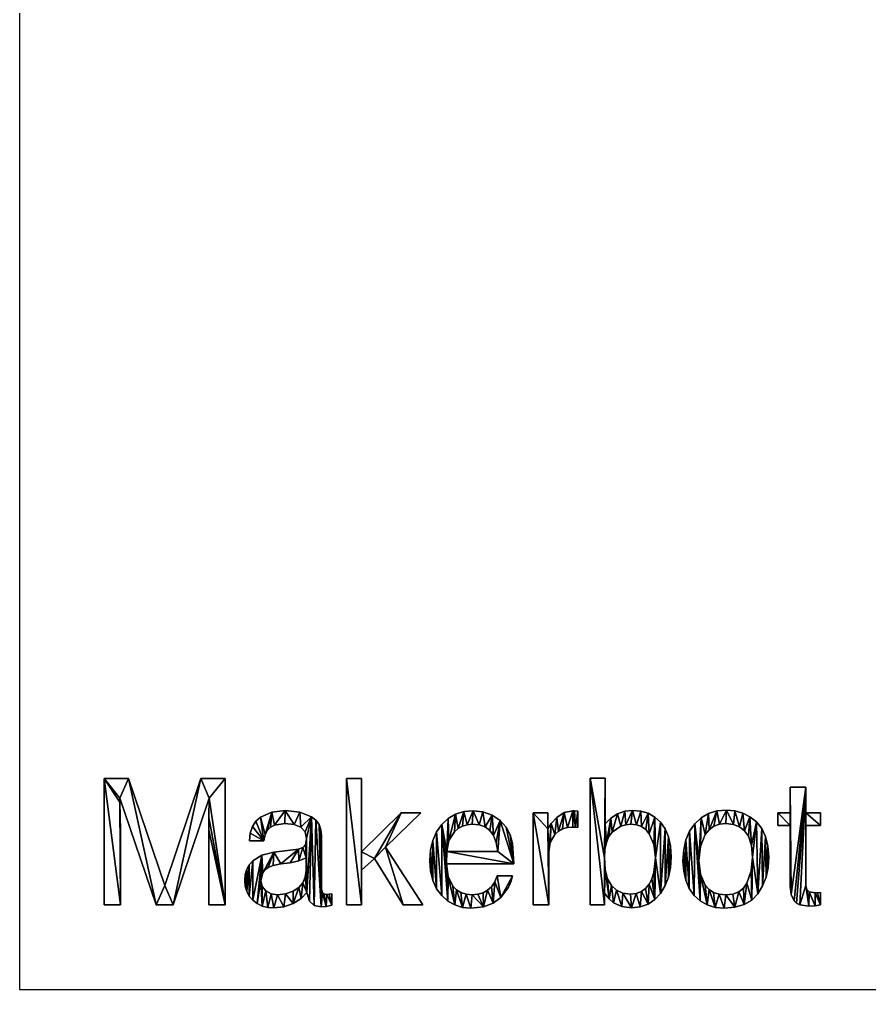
# Model space of a CAD drawing. Extents: x 12 to 260, y 24 to 184.
# Drawn here: x 11.6 to 75.3, y 24 to 96.7 of the extents above; entities that cross this region are included whole.
import ezdxf

# ---------------------------------------------------------------- set-up
doc = ezdxf.new("R2010")
doc.units = 0
doc.layers.get('0').update_dxf_attribs({"color": 13, "linetype": 'CONTINUOUS'})

# ---------------------------------------------------------------- blocks, each defined once
blk = doc.blocks.new('BUILD_BOX')
for p, q in [((0, 160.02), (0, 0)), ((0, 160.02, 149.86), (0, 0, 149.86)), ((0, 0), (248.92, 0)), ((0, 0), (0, 0, 149.86)), ((0, 0, 149.86), (248.92, 0, 149.86))]:
    blk.add_line(p, q)
at = {"color": 254}
mesh = blk.add_polyface(dxfattribs=at)
corners = [(248.92, 0), (0, 160.02), (0, 0), (248.92, 160.02)]
mesh.append_faces([[corners[k] for k in face] for face in [(0, 1, 2), (1, 0, 3)]], dxfattribs={"vtx0": -1, "color": 254})
blk = doc.blocks.new('MAKERBOT_REPLICATOR_2X')
at = {"color": 178}
for p, q in [((0, 9.464, 0.051), (1.836, 9.464, 0.051)), ((0, 0, 0.051), (0, 9.464, 0.051)), ((1.836, 9.464, 0.051), (4.555, 1.462, 0.051)), ((4.555, 1.462, 0.051), (7.254, 9.464, 0.051)), ((7.254, 9.464, 0.051), (9.071, 9.464, 0.051)), ((9.071, 9.464, 0.051), (9.071, 0, 0.051)), ((18.181, 9.464, 0.051), (19.296, 9.464, 0.051)), ((18.181, 0, 0.051), (18.181, 9.464, 0.051)), ((19.296, 9.464, 0.051), (19.296, 3.969, 0.051)), ((36.446, 9.496, 0.051), (37.573, 9.496, 0.051)), ((36.446, 0, 0.051), (36.446, 9.496, 0.051)), ((37.573, 9.496, 0.051), (37.573, 6.062, 0.051)), ((51.444, 8.826, 0.051), (52.617, 8.826, 0.051)), ((51.444, 6.9, 0.051), (51.444, 8.826, 0.051)), ((52.617, 8.826, 0.051), (52.617, 6.9, 0.051)), ((3.911, 0, 0.051), (1.192, 7.982, 0.051)), ((1.192, 7.982, 0.051), (1.192, 7.692, 0.051)), ((7.879, 7.982, 0.051), (5.18, 0, 0.051)), ((11.379, 6.27, 0.051), (11.729, 6.568, 0.051)), ((15.552, 6.604, 0.051), (15.882, 6.34, 0.051)), ((19.296, 3.969, 0.051), (22.272, 6.9, 0.051)), ((23.754, 6.9, 0.051), (21.112, 4.317, 0.051)), ((22.272, 6.9, 0.051), (23.754, 6.9, 0.051)), ((25.805, 6.471, 0.051), (26.36, 6.795, 0.051)), ((26.36, 6.795, 0.051), (26.984, 6.99, 0.051)), ((26.984, 6.99, 0.051), (27.677, 7.055, 0.051)), ((27.677, 7.055, 0.051), (28.401, 6.968, 0.051)), ((28.401, 6.968, 0.051), (29.101, 6.71, 0.051)), ((29.101, 6.71, 0.051), (29.708, 6.315, 0.051)), ((32.174, 6.9, 0.051), (33.276, 6.9, 0.051)), ((32.174, 0, 0.051), (32.174, 6.9, 0.051)), ((33.276, 6.9, 0.051), (33.276, 5.708, 0.051)), ((33.51, 6.094, 0.051), (33.94, 6.555, 0.051)), ((33.94, 6.555, 0.051), (34.508, 6.93, 0.051)), ((34.508, 6.93, 0.051), (35.157, 7.055, 0.051)), ((35.157, 7.055, 0.051), (35.267, 7.048, 0.051)), ((35.267, 7.048, 0.051), (35.531, 7.022, 0.051)), ((35.531, 7.022, 0.051), (35.531, 5.798, 0.051)), ((37.99, 6.5, 0.051), (38.482, 6.82, 0.051)), ((38.482, 6.82, 0.051), (39.033, 7.015, 0.051)), ((39.033, 7.015, 0.051), (39.629, 7.08, 0.051)), ((39.629, 7.08, 0.051), (40.242, 7.025, 0.051)), ((40.242, 7.025, 0.051), (40.795, 6.859, 0.051)), ((40.795, 6.859, 0.051), (41.288, 6.582, 0.051)), ((41.288, 6.582, 0.051), (41.719, 6.195, 0.051)), ((44.766, 6.52, 0.051), (45.321, 6.842, 0.051)), ((45.321, 6.842, 0.051), (45.951, 7.035, 0.051)), ((45.951, 7.035, 0.051), (46.657, 7.1, 0.051)), ((46.657, 7.1, 0.051), (47.298, 7.044, 0.051)), ((47.298, 7.044, 0.051), (47.888, 6.877, 0.051)), ((47.888, 6.877, 0.051), (48.426, 6.6, 0.051)), ((48.426, 6.6, 0.051), (48.912, 6.211, 0.051)), ((50.51, 5.953, 0.051), (50.51, 6.9, 0.051)), ((50.51, 6.9, 0.051), (51.444, 6.9, 0.051)), ((52.617, 6.9, 0.051), (53.719, 6.9, 0.051)), ((53.719, 6.9, 0.051), (53.719, 5.953, 0.051)), ((10.965, 5.383, 0.051), (11.124, 5.875, 0.051)), ((11.124, 5.875, 0.051), (11.379, 6.27, 0.051)), ((12.772, 5.966, 0.051), (12.483, 5.813, 0.051)), ((13.549, 6.088, 0.051), (12.772, 5.966, 0.051)), ((14.244, 6.021, 0.051), (13.549, 6.088, 0.051)), ((14.757, 5.821, 0.051), (14.244, 6.021, 0.051)), ((15.073, 5.472, 0.051), (14.757, 5.821, 0.051)), ((15.882, 6.34, 0.051), (16.118, 6.011, 0.051)), ((16.118, 6.011, 0.051), (16.259, 5.618, 0.051)), ((24.925, 5.46, 0.051), (25.319, 6.017, 0.051)), ((25.319, 6.017, 0.051), (25.805, 6.471, 0.051)), ((26.872, 5.899, 0.051), (26.553, 5.719, 0.051)), ((27.223, 6.007, 0.051), (26.872, 5.899, 0.051)), ((27.607, 6.043, 0.051), (27.223, 6.007, 0.051)), ((28.124, 5.991, 0.051), (27.607, 6.043, 0.051)), ((28.562, 5.834, 0.051), (28.124, 5.991, 0.051)), ((28.92, 5.572, 0.051), (28.562, 5.834, 0.051)), ((29.708, 6.315, 0.051), (30.151, 5.818, 0.051)), ((30.151, 5.818, 0.051), (30.441, 5.252, 0.051)), ((33.276, 5.708, 0.051), (33.51, 6.094, 0.051)), ((35.151, 5.831, 0.051), (34.738, 5.795, 0.051)), ((35.341, 5.824, 0.051), (35.151, 5.831, 0.051)), ((35.531, 5.798, 0.051), (35.341, 5.824, 0.051)), ((37.573, 6.062, 0.051), (37.99, 6.5, 0.051)), ((38.75, 5.897, 0.051), (38.105, 5.457, 0.051)), ((39.109, 6.007, 0.051), (38.75, 5.897, 0.051)), ((39.493, 6.043, 0.051), (39.109, 6.007, 0.051)), ((39.92, 5.998, 0.051), (39.493, 6.043, 0.051)), ((40.291, 5.864, 0.051), (39.92, 5.998, 0.051)), ((40.608, 5.641, 0.051), (40.291, 5.864, 0.051)), ((41.719, 6.195, 0.051), (42.07, 5.699, 0.051)), ((43.9, 5.509, 0.051), (44.287, 6.069, 0.051)), ((44.287, 6.069, 0.051), (44.766, 6.52, 0.051)), ((45.707, 5.885, 0.051), (45.357, 5.632, 0.051)), ((46.13, 6.038, 0.051), (45.707, 5.885, 0.051)), ((46.625, 6.088, 0.051), (46.13, 6.038, 0.051)), ((47.18, 6.029, 0.051), (46.625, 6.088, 0.051)), ((47.646, 5.85, 0.051), (47.18, 6.029, 0.051)), ((48.024, 5.552, 0.051), (47.646, 5.85, 0.051)), ((48.912, 6.211, 0.051), (49.315, 5.714, 0.051)), ((51.444, 5.953, 0.051), (50.51, 5.953, 0.051)), ((53.719, 5.953, 0.051), (52.617, 5.953, 0.051)), ((10.901, 4.793, 0.051), (10.965, 5.383, 0.051)), ((12.085, 5.262, 0.051), (11.983, 4.793, 0.051)), ((12.26, 5.599, 0.051), (12.085, 5.262, 0.051)), ((12.483, 5.813, 0.051), (12.26, 5.599, 0.051)), ((15.179, 4.961, 0.051), (15.073, 5.472, 0.051)), ((24.643, 4.824, 0.051), (24.925, 5.46, 0.051)), ((26.267, 5.467, 0.051), (25.853, 4.812, 0.051)), ((26.553, 5.719, 0.051), (26.267, 5.467, 0.051)), ((29.198, 5.206, 0.051), (28.92, 5.572, 0.051)), ((29.409, 4.679, 0.051), (29.198, 5.206, 0.051)), ((33.804, 5.267, 0.051), (33.452, 4.66, 0.051)), ((34.065, 5.513, 0.051), (33.804, 5.267, 0.051)), ((34.376, 5.69, 0.051), (34.065, 5.513, 0.051)), ((34.738, 5.795, 0.051), (34.376, 5.69, 0.051)), ((37.844, 5.116, 0.051), (37.658, 4.681, 0.051)), ((38.105, 5.457, 0.051), (37.844, 5.116, 0.051)), ((40.869, 5.328, 0.051), (40.608, 5.641, 0.051)), ((42.07, 5.699, 0.051), (42.321, 5.099, 0.051)), ((42.321, 5.099, 0.051), (42.471, 4.393, 0.051)), ((43.625, 4.861, 0.051), (43.9, 5.509, 0.051)), ((45.357, 5.632, 0.051), (45.079, 5.276, 0.051)), ((48.313, 5.135, 0.051), (48.024, 5.552, 0.051)), ((48.545, 4.439, 0.051), (48.313, 5.135, 0.051)), ((49.315, 5.714, 0.051), (49.603, 5.112, 0.051)), ((49.603, 5.112, 0.051), (49.776, 4.406, 0.051)), ((11.983, 4.793, 0.051), (10.901, 4.793, 0.051)), ((14.9, 4.291, 0.051), (15.101, 4.516, 0.051)), ((15.101, 4.516, 0.051), (15.179, 4.961, 0.051)), ((24.474, 4.11, 0.051), (24.643, 4.824, 0.051)), ((25.853, 4.812, 0.051), (25.693, 4.001, 0.051)), ((29.526, 4.001, 0.051), (29.409, 4.679, 0.051)), ((37.658, 4.681, 0.051), (37.546, 4.15, 0.051)), ((42.471, 4.393, 0.051), (42.521, 3.582, 0.051)), ((43.459, 4.124, 0.051), (43.625, 4.861, 0.051)), ((49.776, 4.406, 0.051), (49.834, 3.595, 0.051)), ((14.567, 4.181, 0.051), (14.9, 4.291, 0.051)), ((21.112, 4.317, 0.051), (23.902, 0, 0.051)), ((24.418, 3.318, 0.051), (24.474, 4.11, 0.051)), ((25.693, 4.001, 0.051), (29.526, 4.001, 0.051)), ((37.546, 4.15, 0.051), (37.509, 3.524, 0.051)), ((43.404, 3.299, 0.051), (43.459, 4.124, 0.051)), ((10.696, 2.662, 0.051), (10.884, 3.007, 0.051)), ((10.884, 3.007, 0.051), (11.146, 3.299, 0.051)), ((12.687, 2.959, 0.051), (12.293, 2.803, 0.051)), ((13.24, 3.067, 0.051), (12.687, 2.959, 0.051)), ((13.942, 3.157, 0.051), (13.24, 3.067, 0.051)), ((14.599, 3.286, 0.051), (13.942, 3.157, 0.051)), ((15.147, 3.511, 0.051), (14.599, 3.286, 0.051)), ((15.147, 2.577, 0.051), (15.147, 3.511, 0.051)), ((20.268, 3.479, 0.051), (19.296, 2.59, 0.051)), ((22.42, 0, 0.051), (20.268, 3.479, 0.051)), ((24.473, 2.521, 0.051), (24.418, 3.318, 0.051)), ((30.718, 3.08, 0.051), (25.661, 3.08, 0.051)), ((37.509, 3.524, 0.051), (37.57, 2.643, 0.051)), ((42.521, 3.582, 0.051), (42.472, 2.799, 0.051)), ((43.456, 2.528, 0.051), (43.404, 3.299, 0.051)), ((49.834, 3.595, 0.051), (49.783, 2.797, 0.051)), ((10.547, 1.81, 0.051), (10.584, 2.263, 0.051)), ((10.584, 2.263, 0.051), (10.696, 2.662, 0.051)), ((11.891, 2.41, 0.051), (11.758, 1.836, 0.051)), ((12.059, 2.629, 0.051), (11.891, 2.41, 0.051)), ((12.293, 2.803, 0.051), (12.059, 2.629, 0.051)), ((15.086, 2.08, 0.051), (15.147, 2.577, 0.051)), ((19.296, 2.59, 0.051), (19.296, 0, 0.051)), ((24.641, 1.818, 0.051), (24.473, 2.521, 0.051)), ((37.57, 2.643, 0.051), (37.754, 1.946, 0.051)), ((41.073, 1.956, 0.051), (41.219, 2.419, 0.051)), ((42.472, 2.799, 0.051), (42.323, 2.084, 0.051)), ((43.613, 1.84, 0.051), (43.456, 2.528, 0.051)), ((49.783, 2.797, 0.051), (49.631, 2.071, 0.051)), ((10.585, 1.391, 0.051), (10.547, 1.81, 0.051)), ((11.758, 1.836, 0.051), (11.85, 1.387, 0.051)), ((14.603, 1.31, 0.051), (14.905, 1.657, 0.051)), ((14.905, 1.657, 0.051), (15.086, 2.08, 0.051)), ((24.921, 1.208, 0.051), (24.641, 1.818, 0.051)), ((29.043, 1.359, 0.051), (29.307, 1.735, 0.051)), ((29.307, 1.735, 0.051), (29.481, 2.165, 0.051)), ((29.481, 2.165, 0.051), (30.622, 2.165, 0.051)), ((30.524, 1.763, 0.051), (30.322, 1.318, 0.051)), ((30.622, 2.165, 0.051), (30.524, 1.763, 0.051)), ((37.754, 1.946, 0.051), (38.032, 1.447, 0.051)), ((40.606, 1.226, 0.051), (40.869, 1.553, 0.051)), ((40.869, 1.553, 0.051), (41.073, 1.956, 0.051)), ((42.323, 2.084, 0.051), (42.075, 1.439, 0.051)), ((43.875, 1.235, 0.051), (43.613, 1.84, 0.051)), ((45.079, 1.482, 0.051), (45.356, 1.16, 0.051)), ((47.934, 1.238, 0.051), (48.194, 1.62, 0.051)), ((49.631, 2.071, 0.051), (49.377, 1.418, 0.051)), ((10.699, 1.007, 0.051), (10.585, 1.391, 0.051)), ((10.889, 0.661, 0.051), (10.699, 1.007, 0.051)), ((11.85, 1.387, 0.051), (12.125, 1.044, 0.051)), ((12.125, 1.044, 0.051), (12.526, 0.826, 0.051)), ((12.526, 0.826, 0.051), (12.995, 0.754, 0.051)), ((12.995, 0.754, 0.051), (13.597, 0.825, 0.051)), ((13.597, 0.825, 0.051), (14.18, 1.037, 0.051)), ((14.18, 1.037, 0.051), (14.603, 1.31, 0.051)), ((15.205, 0.915, 0.051), (14.773, 0.482, 0.051)), ((15.404, 0.277, 0.051), (15.205, 0.915, 0.051)), ((16.38, 0.896, 0.051), (16.496, 0.813, 0.051)), ((16.496, 0.813, 0.051), (16.693, 0.786, 0.051)), ((16.693, 0.786, 0.051), (16.867, 0.796, 0.051)), ((16.867, 0.796, 0.051), (17.073, 0.825, 0.051)), ((17.073, 0.825, 0.051), (17.073, -0.032, 0.051)), ((25.313, 0.693, 0.051), (24.921, 1.208, 0.051)), ((26.157, 1.395, 0.051), (26.421, 1.117, 0.051)), ((26.421, 1.117, 0.051), (26.748, 0.919, 0.051)), ((26.748, 0.919, 0.051), (27.139, 0.8, 0.051)), ((27.139, 0.8, 0.051), (27.594, 0.76, 0.051)), ((27.594, 0.76, 0.051), (28.025, 0.798, 0.051)), ((28.025, 0.798, 0.051), (28.41, 0.91, 0.051)), ((28.41, 0.91, 0.051), (28.75, 1.097, 0.051)), ((28.75, 1.097, 0.051), (29.043, 1.359, 0.051)), ((37.871, 0.454, 0.051), (37.515, 0.883, 0.051)), ((37.515, 0.883, 0.051), (37.515, 0, 0.051)), ((38.032, 1.447, 0.051), (38.409, 1.09, 0.051)), ((38.409, 1.09, 0.051), (38.886, 0.877, 0.051)), ((38.886, 0.877, 0.051), (39.461, 0.805, 0.051)), ((39.461, 0.805, 0.051), (39.902, 0.852, 0.051)), ((39.902, 0.852, 0.051), (40.283, 0.992, 0.051)), ((40.283, 0.992, 0.051), (40.606, 1.226, 0.051)), ((41.729, 0.863, 0.051), (41.294, 0.39, 0.051)), ((42.075, 1.439, 0.051), (41.729, 0.863, 0.051)), ((44.241, 0.712, 0.051), (43.875, 1.235, 0.051)), ((45.356, 1.16, 0.051), (45.704, 0.931, 0.051)), ((45.704, 0.931, 0.051), (46.123, 0.793, 0.051)), ((46.123, 0.793, 0.051), (46.612, 0.747, 0.051)), ((46.612, 0.747, 0.051), (47.144, 0.802, 0.051)), ((47.144, 0.802, 0.051), (47.584, 0.966, 0.051)), ((47.584, 0.966, 0.051), (47.934, 1.238, 0.051)), ((49.022, 0.838, 0.051), (48.56, 0.361, 0.051)), ((49.377, 1.418, 0.051), (49.022, 0.838, 0.051)), ((51.734, 0.306, 0.051), (51.517, 0.784, 0.051)), ((52.678, 1.148, 0.051), (52.862, 0.966, 0.051)), ((52.862, 0.966, 0.051), (53.313, 0.896, 0.051)), ((53.313, 0.896, 0.051), (53.493, 0.899, 0.051)), ((53.493, 0.899, 0.051), (53.719, 0.915, 0.051)), ((53.719, 0.915, 0.051), (53.719, 0, 0.051)), ((1.224, 0, 0.051), (0, 0, 0.051)), ((5.18, 0, 0.051), (3.911, 0, 0.051)), ((9.071, 0, 0.051), (7.854, 0, 0.051)), ((11.155, 0.351, 0.051), (10.889, 0.661, 0.051)), ((11.482, 0.096, 0.051), (11.155, 0.351, 0.051)), ((11.852, -0.086, 0.051), (11.482, 0.096, 0.051)), ((14.187, 0.11, 0.051), (13.489, -0.147, 0.051)), ((14.773, 0.482, 0.051), (14.187, 0.11, 0.051)), ((15.757, -0.042, 0.051), (15.404, 0.277, 0.051)), ((19.296, 0, 0.051), (18.181, 0, 0.051)), ((23.902, 0, 0.051), (22.42, 0, 0.051)), ((25.785, 0.282, 0.051), (25.313, 0.693, 0.051)), ((26.307, -0.01, 0.051), (25.785, 0.282, 0.051)), ((33.334, 0, 0.051), (32.174, 0, 0.051)), ((37.515, 0, 0.051), (36.446, 0, 0.051)), ((38.205, 0.161, 0.051), (37.871, 0.454, 0.051)), ((38.807, -0.124, 0.051), (38.205, 0.161, 0.051)), ((40.783, 0.052, 0.051), (40.196, -0.151, 0.051)), ((41.294, 0.39, 0.051), (40.783, 0.052, 0.051)), ((44.697, 0.291, 0.051), (44.241, 0.712, 0.051)), ((45.226, -0.01, 0.051), (44.697, 0.291, 0.051)), ((47.986, 0.021, 0.051), (47.3, -0.183, 0.051)), ((48.56, 0.361, 0.051), (47.986, 0.021, 0.051)), ((51.912, 0.124, 0.051), (51.734, 0.306, 0.051)), ((52.155, -0.006, 0.051), (51.912, 0.124, 0.051)), ((53.719, 0, 0.051), (53.303, -0.084, 0.051)), ((12.266, -0.195, 0.051), (11.852, -0.086, 0.051)), ((12.724, -0.232, 0.051), (12.266, -0.195, 0.051)), ((13.489, -0.147, 0.051), (12.724, -0.232, 0.051)), ((16.274, -0.148, 0.051), (15.757, -0.042, 0.051)), ((16.661, -0.129, 0.051), (16.274, -0.148, 0.051)), ((17.073, -0.032, 0.051), (16.661, -0.129, 0.051)), ((26.877, -0.186, 0.051), (26.307, -0.01, 0.051)), ((27.497, -0.245, 0.051), (26.877, -0.186, 0.051)), ((39.532, -0.219, 0.051), (38.807, -0.124, 0.051)), ((40.196, -0.151, 0.051), (39.532, -0.219, 0.051)), ((45.828, -0.191, 0.051), (45.226, -0.01, 0.051)), ((46.503, -0.251, 0.051), (45.828, -0.191, 0.051)), ((47.3, -0.183, 0.051), (46.503, -0.251, 0.051)), ((52.836, -0.11, 0.051), (52.155, -0.006, 0.051)), ((53.303, -0.084, 0.051), (52.836, -0.11, 0.051))]:
    blk.add_line(p, q, dxfattribs=at)
for points in [[(1.192, 7.692, 0.051), (1.208, 6.633, 0.051), (1.224, 5.586, 0.051), (1.224, 0, 0.051)], [(7.854, 0, 0.051), (7.854, 5.586, 0.051), (7.866, 6.546, 0.051), (7.879, 7.982, 0.051)], [(11.729, 6.568, 0.051), (12.588, 6.943, 0.051), (13.575, 7.068, 0.051), (14.678, 6.952, 0.051), (15.552, 6.604, 0.051)], [(51.517, 0.784, 0.051), (51.444, 1.385, 0.051), (51.444, 5.953, 0.051)], [(52.617, 5.953, 0.051), (52.617, 1.45, 0.051), (52.678, 1.148, 0.051)], [(16.259, 5.618, 0.051), (16.306, 5.161, 0.051), (16.306, 1.185, 0.051), (16.38, 0.896, 0.051)], [(30.441, 5.252, 0.051), (30.615, 4.6, 0.051), (30.718, 3.08, 0.051)], [(41.219, 2.419, 0.051), (41.336, 3.524, 0.051), (41.219, 4.519, 0.051), (40.869, 5.328, 0.051)], [(45.079, 5.276, 0.051), (44.717, 4.381, 0.051), (44.596, 3.318, 0.051), (44.717, 2.308, 0.051), (45.079, 1.482, 0.051)], [(33.452, 4.66, 0.051), (33.334, 3.969, 0.051), (33.334, 0, 0.051)], [(48.194, 1.62, 0.051), (48.515, 2.542, 0.051), (48.622, 3.563, 0.051), (48.545, 4.439, 0.051)], [(11.146, 3.299, 0.051), (11.838, 3.725, 0.051), (12.718, 3.949, 0.051), (14.567, 4.181, 0.051)], [(25.661, 3.08, 0.051), (25.801, 2.133, 0.051), (26.157, 1.395, 0.051)], [(30.322, 1.318, 0.051), (29.752, 0.554, 0.051), (29.161, 0.122, 0.051)], [(29.161, 0.122, 0.051), (28.444, -0.142, 0.051), (27.497, -0.245, 0.051)]]:
    blk.add_polyline3d(points, dxfattribs=at)
mesh = blk.add_polyface(dxfattribs=at)
corners = [(1.224, 0, 0.051), (0, 9.464, 0.051), (0, 0, 0.051), (1.192, 7.692, 0.051), (1.208, 6.633, 0.051), (1.224, 5.586, 0.051), (9.071, 0, 0.051), (7.854, 5.586, 0.051), (7.854, 0, 0.051), (7.866, 6.546, 0.051), (7.879, 7.982, 0.051), (1.192, 7.982, 0.051), (1.836, 9.464, 0.051), (3.911, 0, 0.051), (4.555, 1.462, 0.051), (5.18, 0, 0.051), (7.254, 9.464, 0.051), (9.071, 9.464, 0.051)]
mesh.append_faces([[corners[k] for k in face] for face in [(0, 1, 2), (4, 0, 5), (6, 7, 8)]], dxfattribs={"vtx0": -1, "color": 178})
mesh.append_faces([[corners[k] for k in face] for face in [(3, 0, 4), (7, 6, 9), (9, 6, 10), (1, 11, 12), (11, 1, 3), (12, 13, 14), (14, 15, 16), (16, 10, 17), (17, 10, 6)]], dxfattribs={"vtx0": -1, "vtx1": -1, "color": 178})
mesh.append_faces([[corners[k] for k in face] for face in [(1, 0, 3)]], dxfattribs={"vtx0": -1, "vtx1": -1, "vtx2": -1, "color": 178})
mesh.append_faces([[corners[k] for k in face] for face in [(12, 11, 13), (14, 13, 15), (16, 15, 10)]], dxfattribs={"vtx0": -1, "vtx2": -1, "color": 178})
mesh = blk.add_polyface(dxfattribs=at)
corners = [(22.42, 0, 0.051), (21.112, 4.317, 0.051), (20.268, 3.479, 0.051), (23.902, 0, 0.051), (19.296, 3.969, 0.051), (19.296, 2.59, 0.051), (22.272, 6.9, 0.051), (23.754, 6.9, 0.051), (19.296, 0, 0.051), (18.181, 9.464, 0.051), (18.181, 0, 0.051), (19.296, 9.464, 0.051)]
mesh.append_faces([[corners[k] for k in face] for face in [(1, 0, 3), (6, 1, 7), (8, 9, 10)]], dxfattribs={"vtx0": -1, "color": 178})
mesh.append_faces([[corners[k] for k in face] for face in [(0, 1, 2), (2, 4, 5), (4, 2, 6), (9, 8, 11), (11, 5, 4)]], dxfattribs={"vtx0": -1, "vtx1": -1, "color": 178})
mesh.append_faces([[corners[k] for k in face] for face in [(6, 2, 1)]], dxfattribs={"vtx0": -1, "vtx1": -1, "vtx2": -1, "color": 178})
mesh.append_faces([[corners[k] for k in face] for face in [(11, 8, 5)]], dxfattribs={"vtx0": -1, "vtx2": -1, "color": 178})
mesh = blk.add_polyface(dxfattribs=at)
corners = [(37.515, 0, 0.051), (36.446, 9.496, 0.051), (36.446, 0, 0.051), (37.509, 3.524, 0.051), (37.515, 0.883, 0.051), (37.57, 2.643, 0.051), (37.871, 0.454, 0.051), (37.754, 1.946, 0.051), (38.032, 1.447, 0.051), (38.205, 0.161, 0.051), (38.409, 1.09, 0.051), (38.807, -0.124, 0.051), (38.886, 0.877, 0.051), (39.532, -0.219, 0.051), (39.461, 0.805, 0.051), (39.902, 0.852, 0.051), (40.196, -0.151, 0.051), (40.283, 0.992, 0.051), (40.783, 0.052, 0.051), (40.606, 1.226, 0.051), (40.869, 1.553, 0.051), (41.294, 0.39, 0.051), (41.073, 1.956, 0.051), (41.219, 2.419, 0.051), (41.336, 3.524, 0.051), (41.729, 0.863, 0.051), (41.719, 6.195, 0.051), (42.07, 5.699, 0.051), (42.075, 1.439, 0.051), (42.321, 5.099, 0.051), (42.323, 2.084, 0.051), (42.471, 4.393, 0.051), (42.472, 2.799, 0.051), (42.521, 3.582, 0.051), (37.658, 4.681, 0.051), (37.573, 6.062, 0.051), (37.546, 4.15, 0.051), (37.99, 6.5, 0.051), (37.844, 5.116, 0.051), (38.105, 5.457, 0.051), (38.482, 6.82, 0.051), (38.75, 5.897, 0.051), (39.033, 7.015, 0.051), (39.109, 6.007, 0.051), (39.629, 7.08, 0.051), (39.493, 6.043, 0.051), (39.92, 5.998, 0.051), (40.242, 7.025, 0.051), (40.291, 5.864, 0.051), (40.795, 6.859, 0.051), (40.608, 5.641, 0.051), (40.869, 5.328, 0.051), (41.288, 6.582, 0.051), (41.219, 4.519, 0.051), (37.573, 9.496, 0.051)]
mesh.append_faces([[corners[k] for k in face] for face in [(0, 1, 2), (31, 32, 33)]], dxfattribs={"vtx0": -1, "color": 178})
mesh.append_faces([[corners[k] for k in face] for face in [(3, 4, 5), (5, 6, 7), (7, 6, 8), (8, 9, 10), (10, 11, 12), (12, 13, 14), (14, 13, 15), (15, 16, 17), (17, 18, 19), (19, 18, 20), (20, 21, 22), (22, 21, 23), (23, 21, 24), (26, 25, 27), (27, 28, 29), (29, 30, 31), (34, 35, 36), (35, 34, 37), (37, 39, 40), (40, 41, 42), (42, 43, 44), (44, 46, 47), (47, 48, 49), (49, 51, 52), (52, 24, 26), (54, 36, 35)]], dxfattribs={"vtx0": -1, "vtx1": -1, "color": 178})
mesh.append_faces([[corners[k] for k in face] for face in [(1, 0, 3), (24, 25, 26)]], dxfattribs={"vtx0": -1, "vtx1": -1, "vtx2": -1, "color": 178})
mesh.append_faces([[corners[k] for k in face] for face in [(3, 0, 4), (5, 4, 6), (8, 6, 9), (10, 9, 11), (12, 11, 13), (15, 13, 16), (17, 16, 18), (20, 18, 21), (24, 21, 25), (27, 25, 28), (29, 28, 30), (31, 30, 32), (37, 34, 38), (37, 38, 39), (40, 39, 41), (42, 41, 43), (44, 43, 45), (44, 45, 46), (47, 46, 48), (49, 48, 50), (49, 50, 51), (52, 51, 53), (52, 53, 24), (3, 54, 1), (54, 3, 36)]], dxfattribs={"vtx0": -1, "vtx2": -1, "color": 178})
mesh = blk.add_polyface(dxfattribs=at)
corners = [(52.836, -0.11, 0.051), (52.617, 1.45, 0.051), (52.155, -0.006, 0.051), (52.678, 1.148, 0.051), (52.862, 0.966, 0.051), (53.303, -0.084, 0.051), (53.313, 0.896, 0.051), (53.719, 0, 0.051), (53.493, 0.899, 0.051), (53.719, 0.915, 0.051), (53.719, 5.953, 0.051), (52.617, 6.9, 0.051), (52.617, 5.953, 0.051), (53.719, 6.9, 0.051), (51.517, 0.784, 0.051), (51.444, 5.953, 0.051), (51.444, 1.385, 0.051), (51.444, 6.9, 0.051), (51.444, 8.826, 0.051), (52.617, 8.826, 0.051), (51.734, 0.306, 0.051), (51.912, 0.124, 0.051), (50.51, 6.9, 0.051), (50.51, 5.953, 0.051)]
mesh.append_faces([[corners[k] for k in face] for face in [(8, 7, 9), (11, 10, 13), (14, 15, 16), (15, 22, 23)]], dxfattribs={"vtx0": -1, "color": 178})
mesh.append_faces([[corners[k] for k in face] for face in [(0, 1, 2), (1, 0, 3), (3, 0, 4), (4, 5, 6), (6, 7, 8), (10, 11, 12), (17, 14, 18), (18, 14, 19), (19, 12, 11), (22, 15, 17)]], dxfattribs={"vtx0": -1, "vtx1": -1, "color": 178})
mesh.append_faces([[corners[k] for k in face] for face in [(15, 14, 17), (19, 2, 1)]], dxfattribs={"vtx0": -1, "vtx1": -1, "vtx2": -1, "color": 178})
mesh.append_faces([[corners[k] for k in face] for face in [(4, 0, 5), (6, 5, 7), (19, 14, 20), (19, 20, 21), (19, 21, 2), (19, 1, 12)]], dxfattribs={"vtx0": -1, "vtx2": -1, "color": 178})
mesh = blk.add_polyface(dxfattribs=at)
corners = [(11.852, -0.086, 0.051), (11.758, 1.836, 0.051), (11.482, 0.096, 0.051), (11.85, 1.387, 0.051), (12.125, 1.044, 0.051), (12.266, -0.195, 0.051), (12.526, 0.826, 0.051), (12.724, -0.232, 0.051), (12.995, 0.754, 0.051), (13.489, -0.147, 0.051), (13.597, 0.825, 0.051), (14.187, 0.11, 0.051), (14.18, 1.037, 0.051), (14.603, 1.31, 0.051), (14.773, 0.482, 0.051), (14.905, 1.657, 0.051), (15.205, 0.915, 0.051), (15.086, 2.08, 0.051), (15.147, 2.577, 0.051), (15.147, 3.511, 0.051), (15.179, 4.961, 0.051), (16.274, -0.148, 0.051), (16.38, 0.896, 0.051), (16.306, 1.185, 0.051), (16.661, -0.129, 0.051), (16.496, 0.813, 0.051), (16.693, 0.786, 0.051), (17.073, -0.032, 0.051), (16.867, 0.796, 0.051), (17.073, 0.825, 0.051), (11.983, 4.793, 0.051), (10.965, 5.383, 0.051), (10.901, 4.793, 0.051), (11.124, 5.875, 0.051), (11.379, 6.27, 0.051), (11.729, 6.568, 0.051), (12.085, 5.262, 0.051), (12.588, 6.943, 0.051), (12.26, 5.599, 0.051), (12.483, 5.813, 0.051), (12.772, 5.966, 0.051), (13.575, 7.068, 0.051), (13.549, 6.088, 0.051), (14.244, 6.021, 0.051), (14.678, 6.952, 0.051), (14.757, 5.821, 0.051), (15.552, 6.604, 0.051), (15.073, 5.472, 0.051), (15.404, 0.277, 0.051), (15.757, -0.042, 0.051), (15.882, 6.34, 0.051), (16.118, 6.011, 0.051), (16.259, 5.618, 0.051), (16.306, 5.161, 0.051), (10.585, 1.391, 0.051), (10.584, 2.263, 0.051), (10.547, 1.81, 0.051), (10.696, 2.662, 0.051), (10.699, 1.007, 0.051), (10.884, 3.007, 0.051), (10.889, 0.661, 0.051), (11.146, 3.299, 0.051), (11.155, 0.351, 0.051), (11.838, 3.725, 0.051), (11.891, 2.41, 0.051), (12.718, 3.949, 0.051), (12.059, 2.629, 0.051), (12.293, 2.803, 0.051), (12.687, 2.959, 0.051), (13.24, 3.067, 0.051), (14.567, 4.181, 0.051), (13.942, 3.157, 0.051), (14.599, 3.286, 0.051), (14.9, 4.291, 0.051), (15.101, 4.516, 0.051)]
mesh.append_faces([[corners[k] for k in face] for face in [(28, 27, 29), (30, 31, 32), (54, 55, 56)]], dxfattribs={"vtx0": -1, "color": 178})
mesh.append_faces([[corners[k] for k in face] for face in [(0, 1, 2), (1, 0, 3), (3, 0, 4), (4, 5, 6), (6, 7, 8), (8, 9, 10), (10, 11, 12), (12, 11, 13), (13, 14, 15), (15, 16, 17), (17, 16, 18), (18, 16, 19), (22, 24, 25), (25, 24, 26), (26, 27, 28), (31, 30, 33), (33, 30, 34), (34, 30, 35), (35, 36, 37), (37, 40, 41), (41, 43, 44), (44, 45, 46), (46, 49, 50), (50, 21, 51), (51, 21, 52), (52, 21, 53), (53, 21, 23), (55, 54, 57), (57, 58, 59), (59, 60, 61), (61, 62, 63), (63, 64, 65), (65, 69, 70), (70, 72, 73), (73, 19, 74), (74, 19, 20)]], dxfattribs={"vtx0": -1, "vtx1": -1, "color": 178})
mesh.append_faces([[corners[k] for k in face] for face in [(19, 16, 20), (46, 20, 16), (63, 2, 1)]], dxfattribs={"vtx0": -1, "vtx1": -1, "vtx2": -1, "color": 178})
mesh.append_faces([[corners[k] for k in face] for face in [(4, 0, 5), (6, 5, 7), (8, 7, 9), (10, 9, 11), (13, 11, 14), (15, 14, 16), (21, 22, 23), (22, 21, 24), (26, 24, 27), (35, 30, 36), (37, 36, 38), (37, 38, 39), (37, 39, 40), (41, 40, 42), (41, 42, 43), (44, 43, 45), (46, 45, 47), (46, 47, 20), (46, 16, 48), (46, 48, 49), (50, 49, 21), (57, 54, 58), (59, 58, 60), (61, 60, 62), (63, 62, 2), (63, 1, 64), (65, 64, 66), (65, 66, 67), (65, 67, 68), (65, 68, 69), (70, 69, 71), (70, 71, 72), (73, 72, 19)]], dxfattribs={"vtx0": -1, "vtx2": -1, "color": 178})
mesh = blk.add_polyface(dxfattribs=at)
corners = [(24.473, 2.521, 0.051), (24.474, 4.11, 0.051), (24.418, 3.318, 0.051), (24.641, 1.818, 0.051), (24.643, 4.824, 0.051), (24.921, 1.208, 0.051), (24.925, 5.46, 0.051), (25.313, 0.693, 0.051), (25.319, 6.017, 0.051), (25.785, 0.282, 0.051), (25.661, 3.08, 0.051), (25.801, 2.133, 0.051), (26.307, -0.01, 0.051), (26.157, 1.395, 0.051), (26.421, 1.117, 0.051), (26.877, -0.186, 0.051), (26.748, 0.919, 0.051), (27.139, 0.8, 0.051), (27.497, -0.245, 0.051), (27.594, 0.76, 0.051), (28.444, -0.142, 0.051), (28.025, 0.798, 0.051), (28.41, 0.91, 0.051), (28.75, 1.097, 0.051), (29.161, 0.122, 0.051), (29.043, 1.359, 0.051), (29.307, 1.735, 0.051), (29.752, 0.554, 0.051), (29.481, 2.165, 0.051), (30.622, 2.165, 0.051), (30.322, 1.318, 0.051), (30.524, 1.763, 0.051), (30.718, 3.08, 0.051), (25.693, 4.001, 0.051), (29.526, 4.001, 0.051), (29.708, 6.315, 0.051), (30.151, 5.818, 0.051), (30.441, 5.252, 0.051), (30.615, 4.6, 0.051), (25.805, 6.471, 0.051), (25.853, 4.812, 0.051), (26.36, 6.795, 0.051), (26.267, 5.467, 0.051), (26.553, 5.719, 0.051), (26.984, 6.99, 0.051), (26.872, 5.899, 0.051), (27.223, 6.007, 0.051), (27.677, 7.055, 0.051), (27.607, 6.043, 0.051), (28.124, 5.991, 0.051), (28.401, 6.968, 0.051), (28.562, 5.834, 0.051), (29.101, 6.71, 0.051), (28.92, 5.572, 0.051), (29.198, 5.206, 0.051), (29.409, 4.679, 0.051)]
mesh.append_faces([[corners[k] for k in face] for face in [(0, 1, 2), (29, 30, 31), (37, 32, 38)]], dxfattribs={"vtx0": -1, "color": 178})
mesh.append_faces([[corners[k] for k in face] for face in [(1, 3, 4), (4, 5, 6), (6, 7, 8), (10, 9, 11), (11, 12, 13), (13, 12, 14), (14, 15, 16), (16, 15, 17), (17, 18, 19), (19, 20, 21), (21, 20, 22), (22, 20, 23), (23, 24, 25), (25, 24, 26), (26, 27, 28), (28, 27, 29), (32, 33, 10), (33, 32, 34), (35, 32, 36), (36, 32, 37), (8, 33, 39), (39, 40, 41), (41, 43, 44), (44, 46, 47), (47, 49, 50), (50, 51, 52), (52, 54, 35)]], dxfattribs={"vtx0": -1, "vtx1": -1, "color": 178})
mesh.append_faces([[corners[k] for k in face] for face in [(8, 9, 10), (34, 32, 35), (33, 8, 10)]], dxfattribs={"vtx0": -1, "vtx1": -1, "vtx2": -1, "color": 178})
mesh.append_faces([[corners[k] for k in face] for face in [(1, 0, 3), (4, 3, 5), (6, 5, 7), (8, 7, 9), (11, 9, 12), (14, 12, 15), (17, 15, 18), (19, 18, 20), (23, 20, 24), (26, 24, 27), (29, 27, 30), (39, 33, 40), (41, 40, 42), (41, 42, 43), (44, 43, 45), (44, 45, 46), (47, 46, 48), (47, 48, 49), (50, 49, 51), (52, 51, 53), (52, 53, 54), (35, 54, 55), (35, 55, 34)]], dxfattribs={"vtx0": -1, "vtx2": -1, "color": 178})
mesh = blk.add_polyface(dxfattribs=at)
corners = [(33.334, 0, 0.051), (32.174, 6.9, 0.051), (32.174, 0, 0.051), (33.276, 5.708, 0.051), (33.334, 3.969, 0.051), (33.51, 6.094, 0.051), (33.452, 4.66, 0.051), (33.804, 5.267, 0.051), (33.94, 6.555, 0.051), (34.065, 5.513, 0.051), (34.508, 6.93, 0.051), (34.376, 5.69, 0.051), (34.738, 5.795, 0.051), (35.157, 7.055, 0.051), (35.151, 5.831, 0.051), (35.341, 5.824, 0.051), (35.267, 7.048, 0.051), (35.531, 7.022, 0.051), (35.531, 5.798, 0.051), (33.276, 6.9, 0.051)]
mesh.append_faces([[corners[k] for k in face] for face in [(0, 1, 2), (17, 15, 18)]], dxfattribs={"vtx0": -1, "color": 178})
mesh.append_faces([[corners[k] for k in face] for face in [(3, 4, 5), (5, 7, 8), (8, 9, 10), (10, 12, 13), (13, 15, 16), (16, 15, 17)]], dxfattribs={"vtx0": -1, "vtx1": -1, "color": 178})
mesh.append_faces([[corners[k] for k in face] for face in [(1, 0, 3)]], dxfattribs={"vtx0": -1, "vtx1": -1, "vtx2": -1, "color": 178})
mesh.append_faces([[corners[k] for k in face] for face in [(3, 0, 4), (5, 4, 6), (5, 6, 7), (8, 7, 9), (10, 9, 11), (10, 11, 12), (13, 12, 14), (13, 14, 15)]], dxfattribs={"vtx0": -1, "vtx2": -1, "color": 178})
mesh.append_faces([[corners[k] for k in face] for face in [(19, 1, 3)]], dxfattribs={"vtx1": -1, "color": 178})
mesh = blk.add_polyface(dxfattribs=at)
corners = [(43.456, 2.528, 0.051), (43.459, 4.124, 0.051), (43.404, 3.299, 0.051), (43.613, 1.84, 0.051), (43.625, 4.861, 0.051), (43.875, 1.235, 0.051), (43.9, 5.509, 0.051), (44.241, 0.712, 0.051), (44.287, 6.069, 0.051), (44.697, 0.291, 0.051), (44.596, 3.318, 0.051), (44.717, 2.308, 0.051), (45.226, -0.01, 0.051), (45.079, 1.482, 0.051), (45.356, 1.16, 0.051), (45.828, -0.191, 0.051), (45.704, 0.931, 0.051), (46.123, 0.793, 0.051), (46.503, -0.251, 0.051), (46.612, 0.747, 0.051), (47.3, -0.183, 0.051), (47.144, 0.802, 0.051), (47.584, 0.966, 0.051), (47.986, 0.021, 0.051), (47.934, 1.238, 0.051), (48.194, 1.62, 0.051), (48.56, 0.361, 0.051), (48.515, 2.542, 0.051), (48.622, 3.563, 0.051), (49.022, 0.838, 0.051), (48.912, 6.211, 0.051), (49.315, 5.714, 0.051), (49.377, 1.418, 0.051), (49.603, 5.112, 0.051), (49.631, 2.071, 0.051), (49.776, 4.406, 0.051), (49.783, 2.797, 0.051), (49.834, 3.595, 0.051), (44.766, 6.52, 0.051), (44.717, 4.381, 0.051), (45.079, 5.276, 0.051), (45.321, 6.842, 0.051), (45.357, 5.632, 0.051), (45.951, 7.035, 0.051), (45.707, 5.885, 0.051), (46.13, 6.038, 0.051), (46.657, 7.1, 0.051), (46.625, 6.088, 0.051), (47.18, 6.029, 0.051), (47.298, 7.044, 0.051), (47.646, 5.85, 0.051), (47.888, 6.877, 0.051), (48.024, 5.552, 0.051), (48.426, 6.6, 0.051), (48.313, 5.135, 0.051), (48.545, 4.439, 0.051)]
mesh.append_faces([[corners[k] for k in face] for face in [(0, 1, 2), (35, 36, 37)]], dxfattribs={"vtx0": -1, "color": 178})
mesh.append_faces([[corners[k] for k in face] for face in [(1, 3, 4), (4, 5, 6), (6, 7, 8), (10, 9, 11), (11, 12, 13), (13, 12, 14), (14, 15, 16), (16, 15, 17), (17, 18, 19), (19, 20, 21), (21, 20, 22), (22, 23, 24), (24, 23, 25), (25, 26, 27), (27, 26, 28), (30, 29, 31), (31, 32, 33), (33, 34, 35), (38, 40, 41), (41, 42, 43), (43, 45, 46), (46, 48, 49), (49, 50, 51), (51, 52, 53), (53, 55, 30)]], dxfattribs={"vtx0": -1, "vtx1": -1, "color": 178})
mesh.append_faces([[corners[k] for k in face] for face in [(8, 9, 10), (28, 29, 30)]], dxfattribs={"vtx0": -1, "vtx1": -1, "vtx2": -1, "color": 178})
mesh.append_faces([[corners[k] for k in face] for face in [(1, 0, 3), (4, 3, 5), (6, 5, 7), (8, 7, 9), (11, 9, 12), (14, 12, 15), (17, 15, 18), (19, 18, 20), (22, 20, 23), (25, 23, 26), (28, 26, 29), (31, 29, 32), (33, 32, 34), (35, 34, 36), (10, 38, 8), (38, 10, 39), (38, 39, 40), (41, 40, 42), (43, 42, 44), (43, 44, 45), (46, 45, 47), (46, 47, 48), (49, 48, 50), (51, 50, 52), (53, 52, 54), (53, 54, 55), (30, 55, 28)]], dxfattribs={"vtx0": -1, "vtx2": -1, "color": 178})
blk = doc.blocks.new('3D_PRINTER_BUILD_VOLUME')
for name, p in [('BUILD_BOX', (0, 0)), ('MAKERBOT_REPLICATOR_2X', (6.35, 6.35, 149.86))]:
    blk.add_blockref(name, p)

msp = doc.modelspace()

# ---------------------------------------------------------------- block references
msp.add_blockref('3D_PRINTER_BUILD_VOLUME', (11.576, 24.014))

doc.saveas('drawing.dxf')
